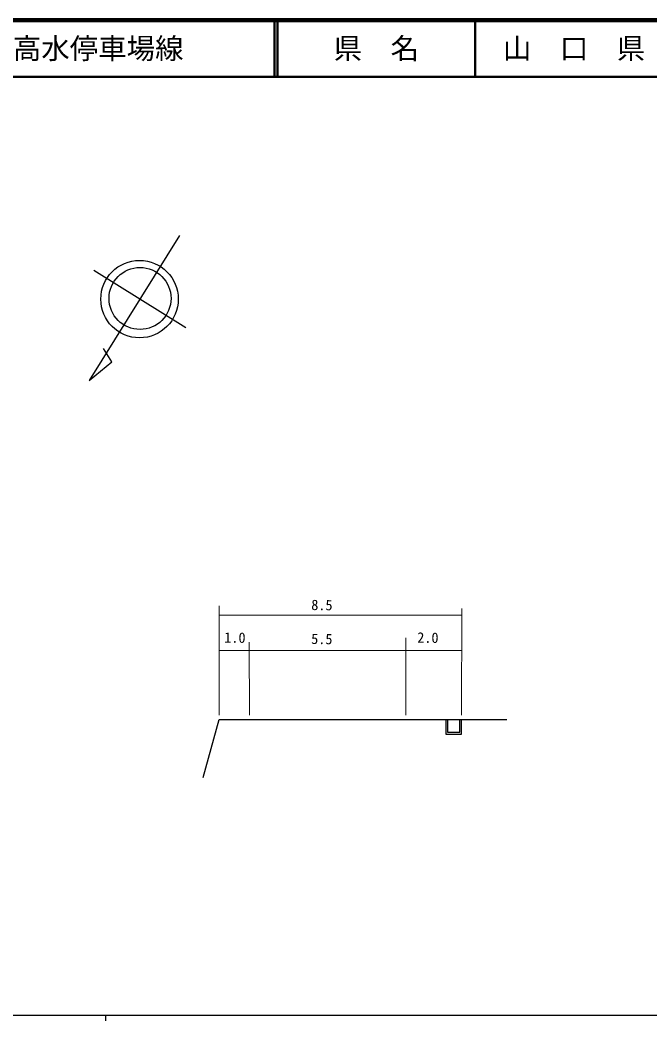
# Model space of a CAD drawing. Units: millimetres, scale not verified. Extents: x 40000 to 680000, y 20000 to 380000.
# Drawn here: x 253009 to 363711, y 204000 to 380000 of the extents above; entities that cross this region are included whole.
import ezdxf
from ezdxf.enums import TextEntityAlignment as Align

# ---------------------------------------------------------------- set-up
doc = ezdxf.new("R2010")
doc.units = ezdxf.units.MM
doc.header["$LTSCALE"] = 1000
for name, color, linetype, lineweight in [('M-BGD', 7, 'Continuous', 25), ('M-BMK-SRVR', 3, 'Continuous', 25), ('M-STR-HTXT', 7, 'Continuous', 13), ('M-TTL', 2, 'Continuous', 140), ('M-TTL-BAND', 7, 'Continuous', 25), ('M-TTL-LINE', 7, 'Continuous', 50)]:
    doc.layers.add(name, color=color, linetype=linetype, lineweight=lineweight)
doc.layers.add('M-TTL-TXT', color=7, linetype='Continuous')
doc.styles.add('ＭＳ ゴシック', font='')
doc.styles.get('ＭＳ ゴシック').set_extended_font_data('MS Gothic')

msp = doc.modelspace()

# ---------------------------------------------------------------- linework, layer by layer
at = {"layer": 'M-BGD'}
for points in [[(285220, 246813), (288000, 257000), (338560, 257000)], [(327841, 257000), (327841, 254455), (330618, 254455), (330616, 257000)], [(328143, 257000), (328143, 254785), (330314, 254786), (330315, 257000)]]:
    msp.add_lwpolyline(points, dxfattribs=at)
at = {"layer": 'M-BMK-SRVR'}
for p, q in [((281006, 342093), (265157, 316622)), ((282145, 325872), (265951, 335950)), ((269127, 319898), (267705, 322223)), ((265157, 316622), (269127, 319898))]:
    msp.add_line(p, q, dxfattribs=at)
for centre, radius in [((274016, 330931), 6812), ((274098, 331049), 5450)]:
    msp.add_circle(centre, radius, dxfattribs=at)
at = {"layer": 'M-STR-HTXT'}
for p, q in [((288000, 277000), (288000, 257757)), ((330621, 276555), (330617, 257751)), ((288000, 275363), (330621, 275366)), ((320833, 271345), (320825, 257745)), ((293301, 270587), (293309, 257760)), ((288000, 269126), (330619, 269144))]:
    msp.add_line(p, q, dxfattribs=at)
at = {"layer": 'M-TTL'}
msp.add_line((680000, 380000), (40000, 380000), dxfattribs=at)
at = {"layer": 'M-TTL-BAND'}
for p, q in [((40000, 205000), (579000, 205000)), ((268000, 205000), (268000, 204000))]:
    msp.add_line(p, q, dxfattribs=at)
at = {"layer": 'M-TTL-LINE'}
for p, q in [((297750, 380000), (297750, 370000)), ((298250, 380000), (298250, 370000)), ((333000, 380000), (333000, 370000)), ((40000, 370000), (680000, 370000))]:
    msp.add_line(p, q, dxfattribs=at)

# ---------------------------------------------------------------- texts
at = {"layer": 'M-STR-HTXT', "style": 'ＭＳ ゴシック'}
msp.add_text('8.5', height=1833, rotation=359.128, dxfattribs=at).set_placement((306037, 275680), align=Align.BOTTOM_CENTER)
for s, p in [('1.0', (288879, 269977)), ('5.5', (304152, 269745)), ('2.0', (322793, 269970))]:
    msp.add_text(s, height=1833, rotation=359.128, dxfattribs=at).set_placement(p, align=Align.BOTTOM_LEFT)
at = {"layer": 'M-TTL-TXT', "style": 'ＭＳ ゴシック'}
msp.add_text('一般県道\u3000久杉高水停車場線', height=3666, dxfattribs=at).set_placement((216734, 375000), align=Align.MIDDLE_LEFT)
for s, p in [('県\u3000名', (315625, 375000)), ('山\u3000口\u3000県', (350375, 375000))]:
    msp.add_text(s, height=3666, dxfattribs=at).set_placement(p, align=Align.MIDDLE_CENTER)

doc.saveas('drawing.dxf')
